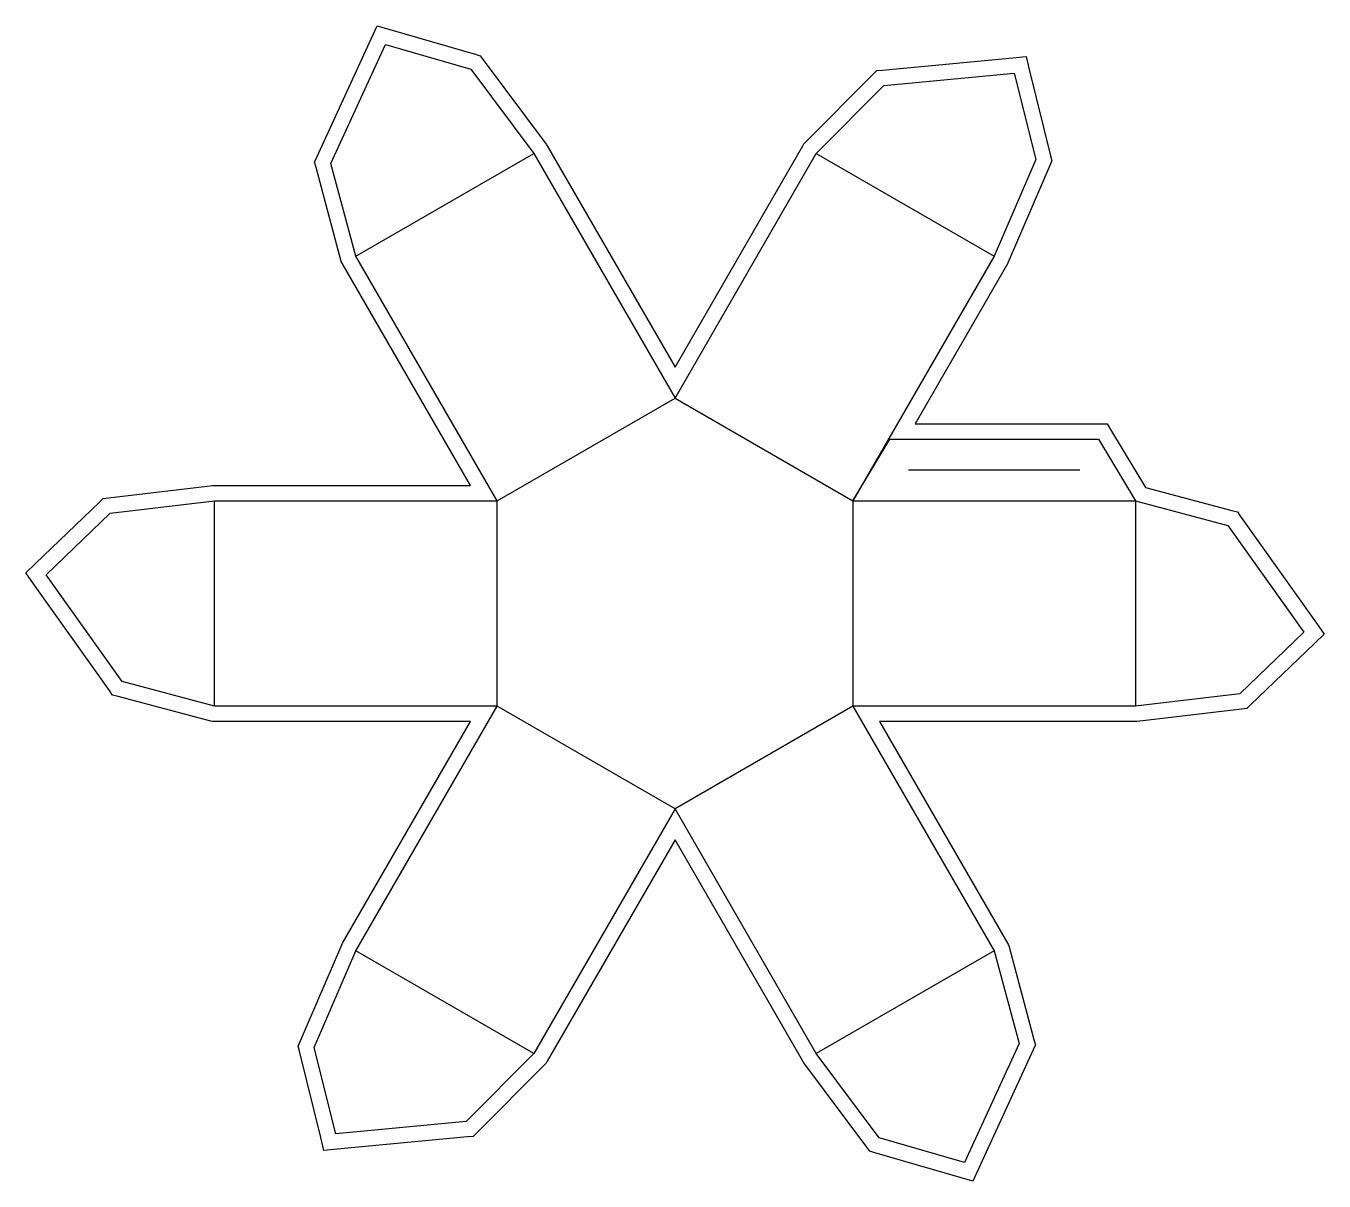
# Model space of a CAD drawing. Header units: millimetres. Extents: x 24 to 276, y -262 to -38.
import ezdxf

# ---------------------------------------------------------------- set-up
doc = ezdxf.new("R2010")
doc.units = ezdxf.units.MM
for name, color, linetype in [('Bleed', 2, 'CONTINUOUS'), ('CreaseLine', 3, 'CONTINUOUS'), ('CutContour', 1, 'CONTINUOUS'), ('GlueArea', 6, 'CONTINUOUS')]:
    doc.layers.add(name, color=color, linetype=linetype)

msp = doc.modelspace()

# ---------------------------------------------------------------- linework, layer by layer
at = {"layer": 'Bleed'}
msp.add_lwpolyline([(241.59, -127.41), (258.45, -131.9), (259.5, -132.18), (260.13, -133.06), (274.89, -153.86), (276.38, -155.97), (274.52, -157.76), (262.06, -169.76), (261.33, -170.46), (260.33, -170.58), (239.99, -172.98), (239.82, -173), (239.64, -173), (189.84, -173), (214.74, -216.13), (214.94, -216.47), (215.04, -216.85), (219.9, -234.87), (220.18, -235.92), (219.73, -236.91), (209.1, -260.09), (208.02, -262.44), (205.54, -261.72), (188.92, -256.93), (187.95, -256.65), (187.34, -255.84), (175.1, -239.43), (174.99, -239.28), (174.9, -239.13), (150, -196), (125.1, -239.13), (124.9, -239.47), (124.63, -239.75), (111.45, -252.97), (110.68, -253.74), (109.6, -253.84), (84.21, -256.22), (81.64, -256.47), (81.02, -253.96), (76.86, -237.16), (76.61, -236.18), (77.01, -235.26), (85.1, -216.45), (85.17, -216.28), (85.26, -216.13), (110.16, -173), (60.36, -173), (59.97, -173), (59.59, -172.9), (41.55, -168.1), (40.5, -167.82), (39.87, -166.94), (25.11, -146.14), (23.62, -144.03), (25.48, -142.24), (37.94, -130.24), (38.67, -129.54), (39.67, -129.42), (60.01, -127.02), (60.18, -127), (60.36, -127), (110.16, -127), (85.26, -83.87), (85.06, -83.53), (84.96, -83.15), (80.1, -65.13), (79.82, -64.08), (80.27, -63.09), (90.9, -39.91), (91.98, -37.56), (94.46, -38.28), (111.08, -43.07), (112.05, -43.35), (112.66, -44.16), (124.9, -60.57), (125.01, -60.72), (125.1, -60.87), (150, -104), (174.9, -60.87), (175.1, -60.53), (175.37, -60.25), (188.55, -47.03), (189.32, -46.26), (190.4, -46.16), (215.79, -43.78), (218.36, -43.53), (218.98, -46.04), (223.14, -62.84), (223.39, -63.82), (222.99, -64.74), (214.9, -83.55), (214.83, -83.72), (214.74, -83.87), (196.77, -115), (232.44, -115), (234.14, -115), (235.01, -116.46)], close=True, dxfattribs=at)
at = {"layer": 'CreaseLine'}
for points in [[(87.86, -82.37), (122.5, -62.37)], [(177.5, -62.37), (212.14, -82.37)], [(60.36, -170), (60.36, -130)], [(184.64, -130), (239.64, -130), (239.64, -170)], [(122.5, -237.63), (87.86, -217.63)], [(212.14, -217.63), (177.5, -237.63)]]:
    msp.add_lwpolyline(points, dxfattribs=at)
msp.add_lwpolyline([(184.64, -130), (184.64, -170), (150, -190), (115.36, -170), (115.36, -130), (150, -110)], close=True, dxfattribs=at)
at = {"layer": 'CutContour'}
msp.add_lwpolyline([(239.64, -130), (257.68, -134.8), (272.44, -155.6), (259.98, -167.6), (239.64, -170), (184.64, -170), (212.14, -217.63), (217, -235.65), (206.37, -258.84), (189.75, -254.04), (177.5, -237.63), (150, -190), (122.5, -237.63), (109.32, -250.85), (83.93, -253.24), (79.77, -236.44), (87.86, -217.63), (115.36, -170), (60.36, -170), (42.32, -165.2), (27.56, -144.4), (40.02, -132.4), (60.36, -130), (115.36, -130), (87.86, -82.37), (83, -64.35), (93.63, -41.16), (110.25, -45.96), (122.5, -62.37), (150, -110), (177.5, -62.37), (190.68, -49.15), (216.07, -46.76), (220.23, -63.56), (212.14, -82.37), (184.64, -130), (191.84, -118), (232.44, -118)], close=True, dxfattribs=at)
at = {"layer": 'GlueArea'}
msp.add_lwpolyline([(195.44, -124), (228.84, -124)], dxfattribs=at)

doc.saveas('drawing.dxf')
